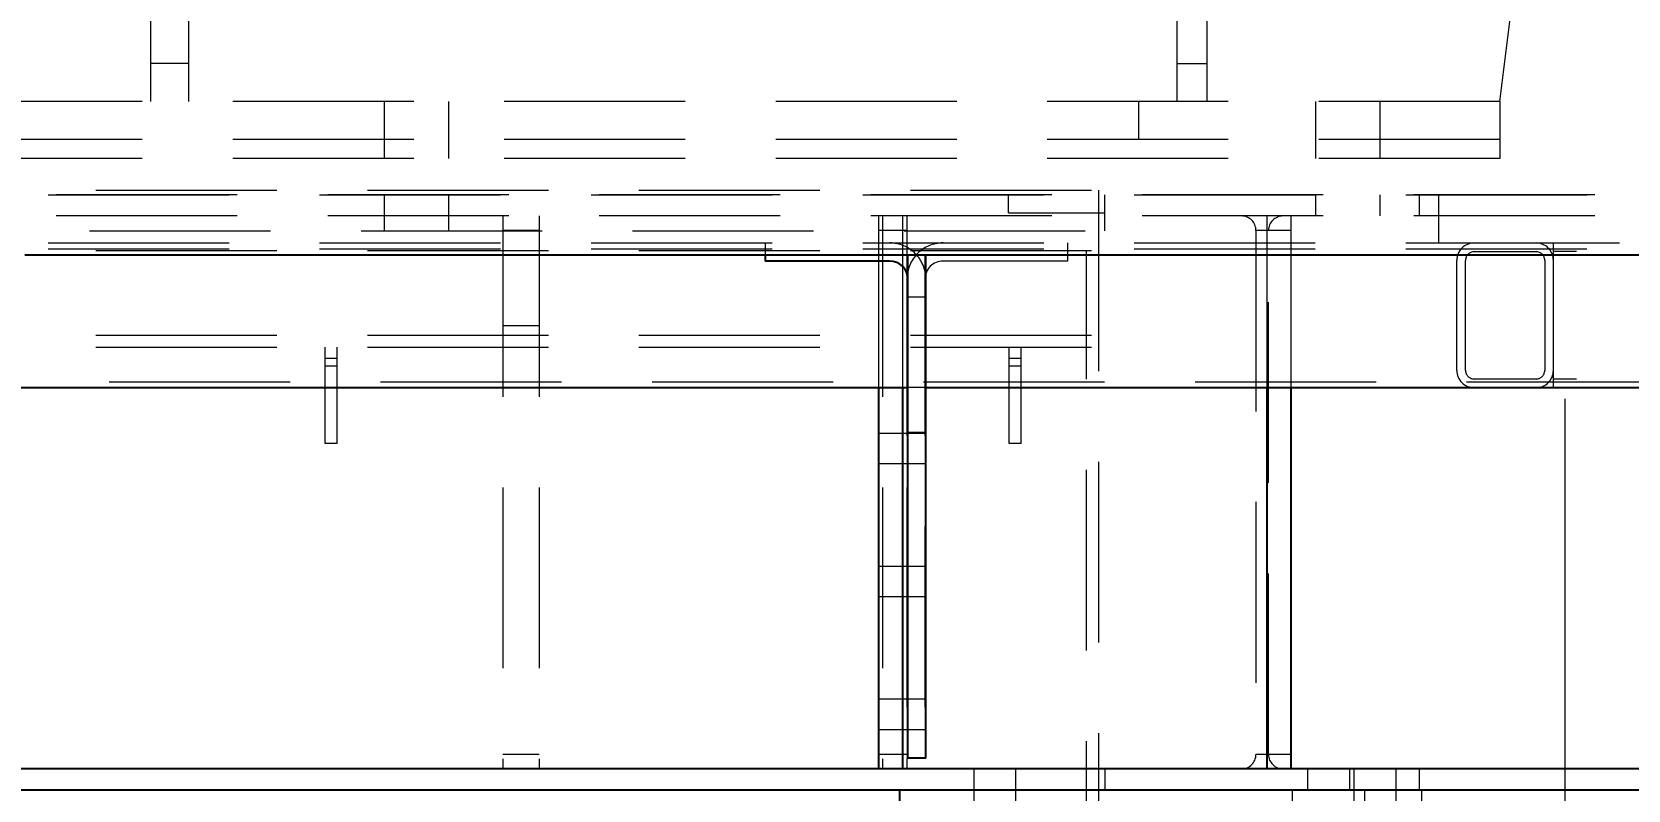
# Model space of a CAD drawing. Header units: millimetres. Extents: x 1293 to 41893, y 1011 to 26911.
# Drawn here: x 11775 to 12335, y 6143 to 6409 of the extents above; entities that cross this region are included whole.
import ezdxf

# ---------------------------------------------------------------- set-up
doc = ezdxf.new("R2010")
doc.units = ezdxf.units.MM
doc.header["$LTSCALE"] = 50
doc.linetypes.add('CENTERX2', pattern=[20.32, 12.7, -2.54, 2.54, -2.54])
doc.linetypes.add('HIDDEN', pattern=[1.905, 1.27, -0.635])
for name, color, linetype in [('CAPA_1', 7, 'Continuous'), ('MAQUINAS', 11, 'Continuous'), ('STRUC', 4, 'Continuous')]:
    doc.layers.add(name, color=color, linetype=linetype)
doc.styles.add('SLDTEXTSTYLE0', font='TXT', dxfattribs={"width": 0.75})
doc.dimstyles.new('SLDDIMSTYLE0', dxfattribs={"dimtxt": 100, "dimasz": 100, "dimexe": 0, "dimexo": 0.0625, "dimgap": 25, "dimtad": 2, "dimdec": 0, "dimlfac": 1.5, "dimrnd": 1e-09, "dimzin": 12, "dimdsep": 46, "dimtxsty": 'SLDTEXTSTYLE0', "dimsah": 1, "dimcen": 0.09, "dimadec": 0, "dimazin": 3, "dimtfac": 1, "dimtdec": 0, "dimtofl": 0, "dimtmove": 0, "dimatfit": 3, "dimfxl": 1, "dimfrac": 2, "dimtolj": 1, "dimtzin": 12, "dimarcsym": 0})
doc.dimstyles.new('SLDDIMSTYLE1', dxfattribs={"dimtxt": 100, "dimasz": 100, "dimexe": 0, "dimexo": 0.0625, "dimgap": 25, "dimtad": 2, "dimdec": 4, "dimlfac": 75, "dimzin": 12, "dimdsep": 46, "dimtxsty": 'SLDTEXTSTYLE0', "dimsah": 1, "dimcen": 0.09, "dimadec": 0, "dimazin": 3, "dimtfac": 1, "dimtdec": 0, "dimtofl": 0, "dimtmove": 0, "dimatfit": 3, "dimfxl": 1, "dimfrac": 2, "dimtolj": 1, "dimtzin": 12, "dimarcsym": 0})

# ---------------------------------------------------------------- blocks, each defined once
blk = doc.blocks.new('_D_3')
at = {"layer": 'CAPA_1', "transparency": 16777216}
blk.add_arc((9899.27, 4708.49), 5214.32, 0, 13, dxfattribs=at)
for points in [[(14979.94, 5881.46), (14986.48, 5780.49), (15016.52, 5787.13)], [(15113.58, 4708.49), (15128.01, 4808.64), (15097.24, 4808.34)]]:
    blk.add_solid(points, dxfattribs=at)
at = {"layer": 'CAPA_1', "transparency": 16777216, "insert": (15196.76, 5413.27), "char_height": 100, "attachment_point": 1, "rotation": 276.5, "style": 'SLDTEXTSTYLE0'}
blk.add_mtext('13°', dxfattribs=at)
blk = doc.blocks.new('_D_5')
at = {"layer": 'CAPA_1', "transparency": 16777216}
for p, q in [((11574.4, 7831.18), (17588.06, 7831.18)), ((17538.06, 7831.18), (17538.06, 4708.49)), ((16485.16, 4708.49), (17588.06, 4708.49))]:
    blk.add_line(p, q, dxfattribs=at)
for points in [[(17538.06, 7831.18), (17522.68, 7731.18), (17553.45, 7731.18)], [(17538.06, 4708.49), (17553.45, 4808.49), (17522.68, 4808.49)]]:
    blk.add_solid(points, dxfattribs=at)
at = {"layer": 'CAPA_1', "transparency": 16777216, "insert": (17409.15, 6122.06), "char_height": 100, "attachment_point": 1, "rotation": 90, "style": 'SLDTEXTSTYLE0'}
blk.add_mtext('4684', dxfattribs=at)

msp = doc.modelspace()

# ---------------------------------------------------------------- linework, layer by layer
at = {"color": 1, "linetype": 'HIDDEN', "lineweight": 18}
for p, q in [((10352.393483, 6351.8262403), (13085.7268163, 6351.8262403)), ((11131.1601497, 6353.3529069), (12149.6268163, 6353.3529069)), ((12149.6268163, 6353.3529069), (12149.6268163, 6001.2982403)), ((10352.393483, 6334.8929069), (13085.7268163, 6334.8929069)), ((10352.393483, 6332.8609069), (13085.7268163, 6332.8609069)), ((12032.7101497, 6334.8929069), (12032.7101497, 6330.6595736)), ((12138.743483, 6334.8929069), (12138.743483, 6328.5429069)), ((11131.1601497, 6332.1862403), (12149.6268163, 6332.1862403)), ((12082.393483, 6330.6595736), (12082.393483, 6154.0929069)), ((12088.743483, 6330.6595736), (12088.743483, 6154.0929069)), ((12138.743483, 6328.5429069), (12095.093483, 6328.5429069)), ((12145.393483, 6001.2982403), (12145.393483, 6332.1862403)), ((12089.0601497, 6315.8429069), (12082.393483, 6315.8429069)), ((11131.1601497, 6302.5529069), (12149.6268163, 6302.5529069)), ((11131.1601497, 6298.3195736), (12149.6268163, 6298.3195736)), ((11878.2768163, 6264.4529069), (11878.2768163, 6298.3195736)), ((11882.5101497, 6294.3195736), (11878.2768163, 6294.3195736)), ((11882.5101497, 6264.4529069), (11882.5101497, 6298.3195736)), ((12118.2768163, 6264.4529069), (12118.2768163, 6298.3195736)), ((12122.5101497, 6294.3195736), (12118.2768163, 6294.3195736)), ((12122.5101497, 6264.4529069), (12122.5101497, 6298.3195736)), ((11882.5101497, 6291.6529069), (11878.2768163, 6291.6529069)), ((12122.5101497, 6291.6529069), (12118.2768163, 6291.6529069)), ((11707.2628163, 6286.1249069), (12414.857483, 6286.1249069)), ((12089.0601497, 6284.0929069), (12082.7101497, 6284.0929069)), ((12082.393483, 6268.2262403), (12082.7101497, 6268.2262403)), ((12089.0601497, 6268.0512403), (12082.393483, 6268.0512403)), ((11882.5101497, 6264.4529069), (11878.2768163, 6264.4529069)), ((12122.5101497, 6264.4529069), (12118.2768163, 6264.4529069)), ((12082.393483, 6257.4679069), (12089.0601497, 6257.4679069)), ((12089.0601497, 6221.3845736), (12082.393483, 6221.3845736)), ((12082.393483, 6210.8012403), (12089.0601497, 6210.8012403)), ((12089.0601497, 6174.7179069), (12082.393483, 6174.7179069)), ((12082.393483, 6164.1345736), (12089.0601497, 6164.1345736)), ((12082.393483, 6154.0929069), (12082.7101497, 6154.0929069)), ((12217.5518163, 6142.8529069), (12217.5518163, 6138.6195736)), ((12243.0351497, 6138.6195736), (12243.0351497, 6142.8529069)), ((12262.9601497, 6142.8529069), (12262.9601497, 6115.2862403))]:
    msp.add_line(p, q, dxfattribs=at)
at = {"color": 7, "linetype": 'Continuous', "lineweight": 25}
for p, q in [((11773.0291497, 6330.6595736), (13012.6981497, 6330.6595736)), ((12032.7101497, 6330.6595736), (12032.7101497, 6328.5429069)), ((12076.3601497, 6328.5429069), (12032.7101497, 6328.5429069)), ((12082.7101497, 6154.0929069), (12082.7101497, 6330.6595736)), ((12089.0601497, 6154.0929069), (12089.0601497, 6330.6595736)), ((11355.7268163, 6284.0929069), (12082.7101497, 6284.0929069)), ((12089.0601497, 6284.0929069), (12816.043483, 6284.0929069)), ((12089.0601497, 6268.2262403), (12082.7101497, 6268.2262403)), ((12089.0601497, 6154.0929069), (12082.7101497, 6154.0929069))]:
    msp.add_line(p, q, dxfattribs=at)
at = {"color": 1, "linetype": 'HIDDEN', "lineweight": 18}
for centre, radius, start, end in [((12076.3601497, 6322.1929069), 12.7, 0, 90), ((12095.093483, 6322.1929069), 12.7, 90, 180), ((12095.093483, 6322.1929069), 6.35, 90, 180)]:
    msp.add_arc(centre, radius, start, end, dxfattribs=at)
at = {"color": 7, "linetype": 'Continuous', "lineweight": 25}
msp.add_arc((12076.3601497, 6322.1929069), 6.35, 0, 90, dxfattribs=at)
at = {"layer": 'CAPA_1', "linetype": 'CENTERX2', "lineweight": 18, "ltscale": 0.666667}
msp.add_line((12313.2481497, 6280.1529069), (12313.2481497, 4780.1529069), dxfattribs=at)
at = {"layer": 'MAQUINAS', "linetype": 'HIDDEN', "lineweight": 18}
for p, q in [((11817.0601562, 6423.7929069), (11817.0601562, 6384.5102403)), ((11830.3934895, 6423.7929069), (11830.3934895, 6384.5102403)), ((12177.0601733, 6423.7929069), (12177.0601733, 6384.5102403)), ((12187.72684, 6384.5102403), (12187.72684, 6423.7929069)), ((12290.3935064, 6384.5102382), (12295.3071392, 6423.7929069)), ((11830.3934895, 6397.8435736), (11817.0601562, 6397.8435736)), ((12177.0601733, 6397.8435727), (12187.72684, 6397.8435727)), ((12290.3934895, 6384.5102403), (11754.7353218, 6384.5102403)), ((11899.0601562, 6384.5102403), (11899.0601562, 6364.5102403)), ((11921.7268228, 6364.5102403), (11921.7268228, 6384.5102403)), ((12163.72684, 6371.1769069), (12163.72684, 6384.5102403)), ((12225.7268228, 6384.5102403), (12225.7268228, 6364.5102403)), ((12248.3934895, 6364.5102403), (12248.3934895, 6384.5102403)), ((12290.3934895, 6384.5102403), (12290.3934895, 6364.5102403)), ((12290.3934895, 6371.1769069), (10977.0601562, 6371.1769069)), ((12290.3934895, 6364.5102403), (10977.0601733, 6364.5102403))]:
    msp.add_line(p, q, dxfattribs=at)
at = {"layer": 'STRUC', "linetype": 'HIDDEN', "lineweight": 18}
for p, q in [((13085.7268163, 6351.8102403), (10352.393483, 6351.8102403)), ((11899.0601497, 6351.8102403), (11899.0601497, 6339.1102403)), ((11921.7268163, 6339.1102403), (11921.7268163, 6351.8102403)), ((12117.9908163, 6345.4602403), (12117.9908163, 6351.8102403)), ((12151.857483, 6339.1102403), (12151.857483, 6351.8102403)), ((12225.7268163, 6351.8102403), (12225.7268163, 6344.3595736)), ((12248.393483, 6344.3595736), (12248.393483, 6351.8102403)), ((12262.2628163, 6344.3595736), (12262.2628163, 6351.8102403)), ((12268.929483, 6351.8102403), (12268.929483, 6334.8769069)), ((13085.7268163, 6344.3595736), (10352.393483, 6344.3595736)), ((11940.7101497, 6344.3595736), (11940.7101497, 6150.3035736)), ((11953.4101497, 6344.3595736), (11953.4101497, 6150.3035736)), ((12072.5268163, 6284.0929069), (12072.5268163, 6344.3595736)), ((12073.8601497, 6344.3595736), (12073.8601497, 6150.3035736)), ((12080.993483, 6284.0929069), (12080.993483, 6344.3595736)), ((12082.3268163, 6344.3595736), (12082.3268163, 6150.3035736)), ((12117.9908163, 6345.4602403), (12151.857483, 6345.4602403)), ((12208.7668163, 6284.0929069), (12208.7668163, 6344.3595736)), ((12217.233483, 6284.0929069), (12217.233483, 6344.3595736)), ((11128.929483, 6339.1102403), (12151.857483, 6339.1102403)), ((11953.4101497, 6339.2795736), (11940.7101497, 6339.2795736)), ((12082.3268163, 6339.2795736), (12072.5268163, 6339.2795736)), ((12217.233483, 6339.2795736), (12204.8588163, 6339.2795736)), ((12204.8588163, 6339.2795736), (12204.8588163, 6155.3835736)), ((12209.261483, 6155.3835736), (12209.261483, 6339.2795736)), ((12268.929483, 6334.8769069), (13119.1961497, 6334.8769069)), ((12309.1961497, 6284.0769069), (12309.1961497, 6334.8769069)), ((12275.329483, 6290.1729069), (12275.329483, 6328.7809069)), ((12278.377483, 6290.1729069), (12278.377483, 6328.7809069)), ((12281.425483, 6331.8289069), (12303.1001497, 6331.8289069)), ((12306.1481497, 6328.7809069), (12306.1481497, 6290.1729069)), ((13079.3461497, 6331.8289069), (12309.1961497, 6331.8289069)), ((11953.4101497, 6305.7769069), (11940.7101497, 6305.7769069)), ((12303.1001497, 6287.1249069), (12281.425483, 6287.1249069)), ((12303.1001497, 6284.0769069), (12281.425483, 6284.0769069)), ((13079.3461497, 6287.1249069), (12309.1961497, 6287.1249069)), ((13079.3461497, 6284.0769069), (12309.1961497, 6284.0769069)), ((12082.3268163, 6268.0512403), (12072.5268163, 6268.0512403)), ((12072.5268163, 6257.4679069), (12082.3268163, 6257.4679069)), ((12082.3268163, 6221.3845736), (12072.5268163, 6221.3845736)), ((12072.5268163, 6210.8012403), (12082.3268163, 6210.8012403)), ((12082.3268163, 6174.7179069), (12072.5268163, 6174.7179069)), ((12072.5268163, 6164.1345736), (12082.3268163, 6164.1345736)), ((11953.4101497, 6155.3835736), (11940.7101497, 6155.3835736)), ((12082.3268163, 6155.3835736), (12072.5268163, 6155.3835736)), ((12217.233483, 6155.3835736), (12204.8588163, 6155.3835736)), ((12105.838483, 6150.3035736), (12105.838483, 6142.8529069)), ((12120.6551497, 6142.8529069), (12120.6551497, 6150.3035736)), ((12151.857483, 6150.3035736), (12151.857483, 6142.8529069)), ((12222.9851497, 6150.3035736), (12222.9851497, 6142.8529069)), ((12237.8018163, 6142.8529069), (12237.8018163, 6150.3035736)), ((12239.1718163, 6150.3035736), (12239.1718163, 6142.8529069)), ((12253.988483, 6142.8529069), (12253.988483, 6150.3035736)), ((12262.2628163, 6142.8529069), (12262.2628163, 6150.3035736)), ((12105.8398163, 6142.8529069), (12105.8398163, 6130.1529069)), ((12120.656483, 6130.1529069), (12120.656483, 6142.8529069)), ((12239.1731497, 6142.8529069), (12239.1731497, 6130.1529069)), ((12253.9898163, 6130.1529069), (12253.9898163, 6142.8529069))]:
    msp.add_line(p, q, dxfattribs=at)
at = {"layer": 'STRUC', "linetype": 'Continuous', "lineweight": 25}
for p, q in [((12072.5268163, 6150.3035736), (12072.5268163, 6284.0929069)), ((12080.993483, 6150.3035736), (12080.993483, 6284.0929069)), ((12208.7668163, 6150.3035736), (12208.7668163, 6284.0929069)), ((12217.233483, 6150.3035736), (12217.233483, 6284.0929069)), ((13086.5101497, 6150.3035736), (7617.0601497, 6150.3035736)), ((13086.5101497, 6142.8529069), (7617.7268163, 6142.8529069)), ((12079.9148163, 6050.1529069), (12079.9148163, 6142.8529069))]:
    msp.add_line(p, q, dxfattribs=at)
at = {"layer": 'STRUC', "linetype": 'HIDDEN', "lineweight": 18}
for centre, radius, start, end in [((12199.7788163, 6339.2795736), 5.08, 0, 90), ((12214.341483, 6339.2795736), 5.08, 90, 180), ((12281.425483, 6328.7809069), 6.096, 90, 180), ((12303.1001497, 6328.7809069), 6.096, 0, 90), ((12281.425483, 6328.7809069), 3.048, 90, 180), ((12303.1001497, 6328.7809069), 3.048, 0, 90), ((12281.425483, 6290.1729069), 6.096, 180, 270), ((12281.425483, 6290.1729069), 3.048, 180, 270), ((12303.1001497, 6290.1729069), 6.096, 270, 0), ((12303.1001497, 6290.1729069), 3.048, 270, 0), ((12199.7788163, 6155.3835736), 5.08, 270, 0), ((12214.341483, 6155.3835736), 5.08, 180, 270)]:
    msp.add_arc(centre, radius, start, end, dxfattribs=at)

# ---------------------------------------------------------------- dimensions: what is measured, and where the dimension line sits
at = {"layer": 'CAPA_1'}
dim = msp.add_linear_dim(base=(17538.0605071, 4708.4929069), p1=(11510.8968592, 7831.1769069), p2=(16421.6646746, 4708.4929069), angle=90, dimstyle='SLDDIMSTYLE0', dxfattribs=at)
dim.commit()
dim.dimension.update_dxf_attribs({"geometry": '_D_5', "text_midpoint": (17538.0605071, 6269.8349069), "dimtype": 160})
dim = msp.add_angular_dim_2l(base=(15080.062669, 5298.7701303), line1=((16421.6646746, 4708.4929069), (6449.8953906, 4708.4929069)), line2=((16705.6180701, 6279.8631045), (11026.6060803, 4968.759879)), dimstyle='SLDDIMSTYLE1', dxfattribs=at)
dim.commit()
dim.dimension.update_dxf_attribs({"geometry": '_D_3', "text_midpoint": (15080.062669, 5298.7701303), "dimtype": 162})

doc.saveas('drawing.dxf')
